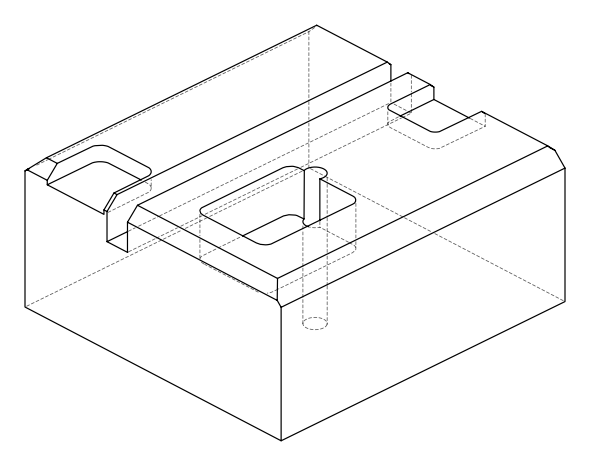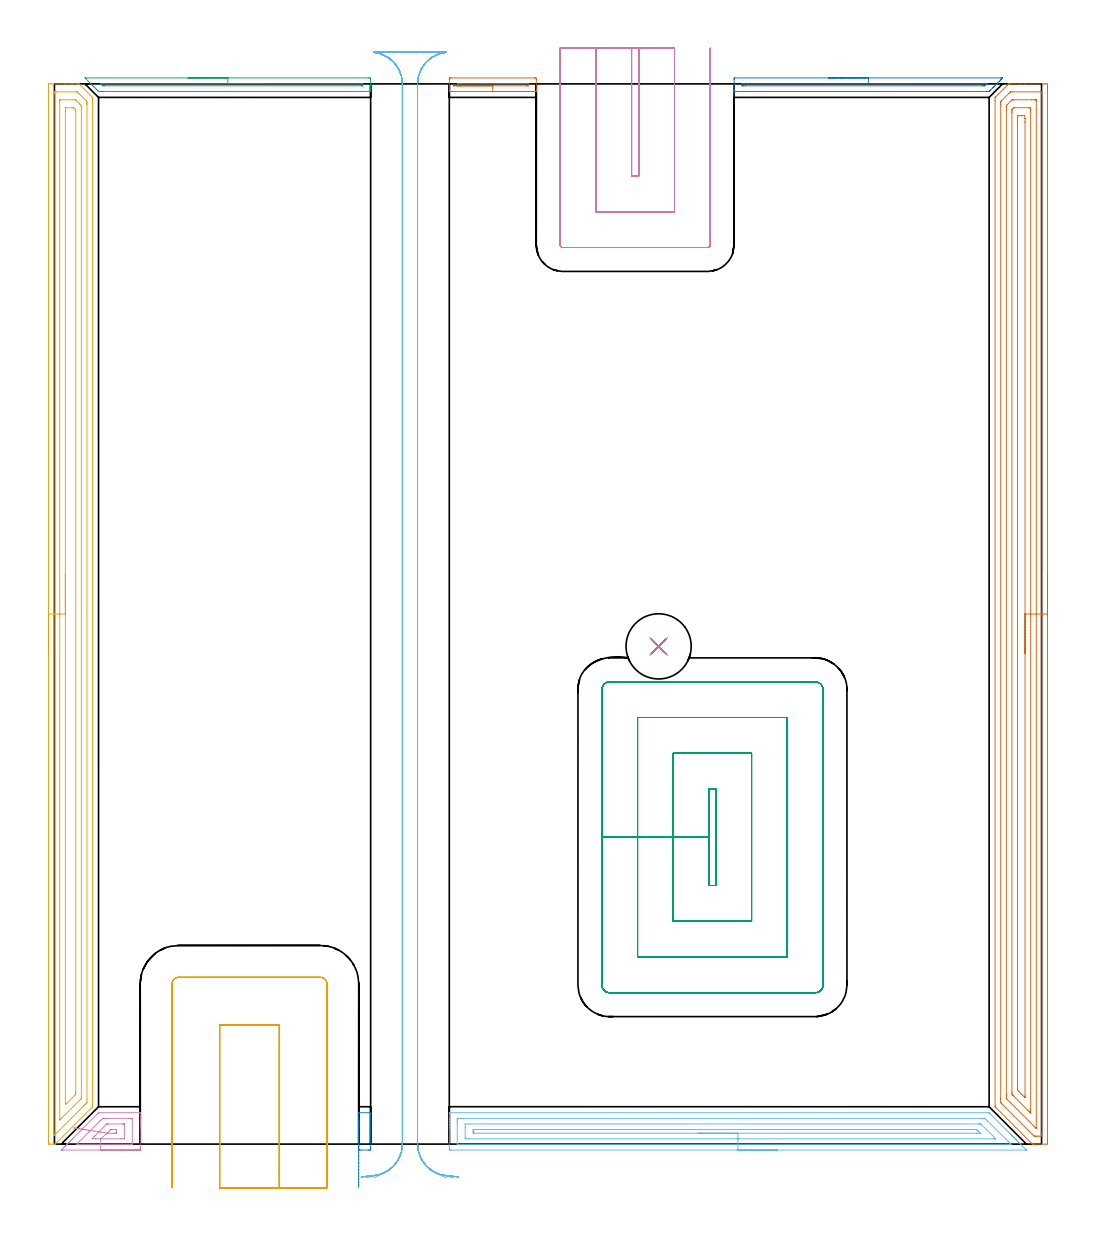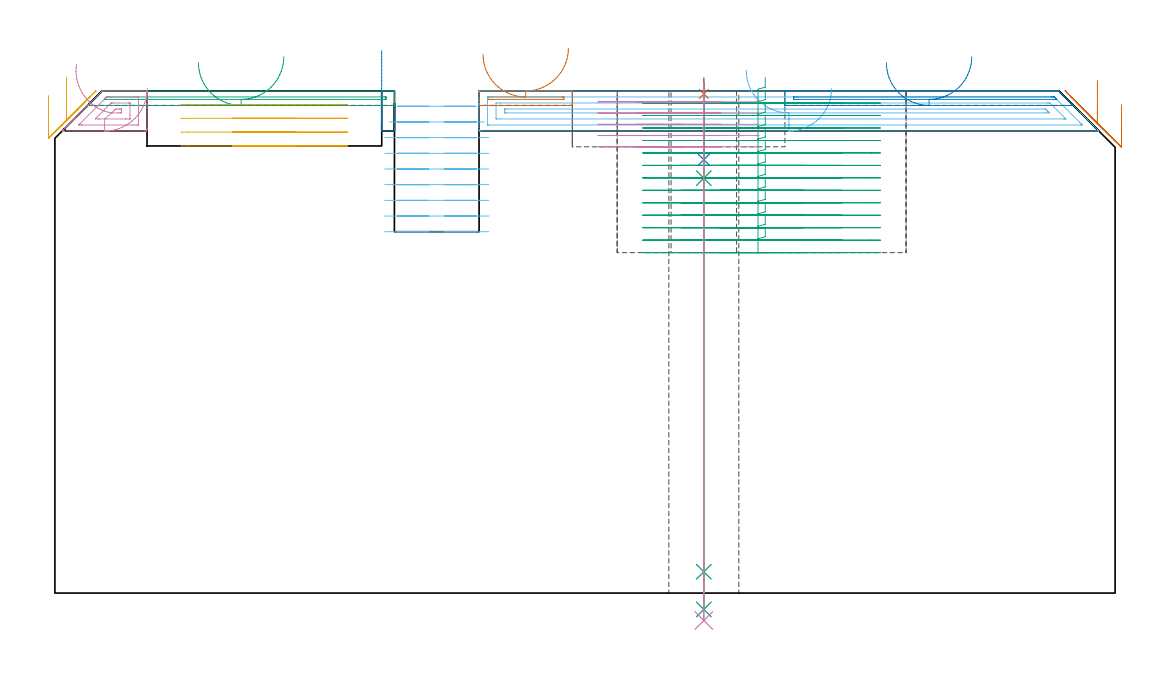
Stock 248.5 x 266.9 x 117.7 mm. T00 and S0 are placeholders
(PLAN: 16 operations, 6 tool changes, 65.3 min)
(1 AREA_MILL | FG_CHAMFER_SURFACE | UGT0205_001 | 0.5 min | 155 mm3)
(2 AREA_MILL_1 | FG_CHAMFER_SURFACE_1 | UGT0205_001 | 0.26 min | 631 mm3)
(3 AREA_MILL_2 | FG_CHAMFER_SURFACE_2 | UGT0205_001 | 1.27 min | 444 mm3)
(4 AREA_MILL_3 | FG_CHAMFER_SURFACE_3 | UGT0205_001 | 0.68 min | 1202 mm3)
(5 AREA_MILL_4 | FG_CHAMFER_SURFACE_4 | UGT0205_001 | 8.67 min | 16068 mm3)
(6 AREA_MILL_5 | FG_CHAMFER_SURFACE_5 | UGT0205_001 | 4.69 min | 6819 mm3)
(7 AREA_MILL_6 | FG_CHAMFER_SURFACE_6 | UGT0205_001 | 10.79 min | 22827 mm3)
(8 AREA_MILL_7 | FG_CHAMFER_SURFACE_7 | UGT0205_001 | 1.2 min | 393 mm3)
(9 MILL_RECTANGULAR_POCKET | POCKET_RECTANGULAR_STRAIGHT | NXT0201_011 | Follow Part, ap 3, ae 75% | 18.51 min | 229639 mm3)
(10 MILL_SLOT | SLOT_PARTIAL_RECTANGULAR | NXT0201_011 | Follow Part, ap 3, ae 75% | 4.04 min | 30498 mm3)
(11 MILL_SLOT_1 | SLOT_PARTIAL_RECTANGULAR_1 | NXT0201_012 | Follow Part, ap 4, ae 75% | 2.46 min | 34465 mm3)
(12 MILL_RECTANGULAR_SLOT | SLOT_RECTANGULAR | NXT0201_012 | Follow Part, ap 4, ae 75% | 11.02 min | 173894 mm3)
(13 SPOT_DRILL | STEP1HOLE | NXT0321_9005460120000 | 0.03 min | 9 mm3)
(14 DRILL_BLIND_HOLE_INTO_CENTER | STEP1HOLE | UGT0301_352 | 0.07 min | 1039 mm3)
(15 GUN_DRILL_THROUGH_HOLE | STEP1HOLE | UGT0307_007 | 0.58 min | 7830 mm3)
(16 DRILL_TO_ENLARGE_THROUGH_HOLE | STEP1HOLE | UGT0301_288 | 0.51 min | 13730 mm3)
(TOOL UGT0205_001 | Chamfer Mill 20 x 3 x 45 deg. | D20 FL50 Z2)
(TOOL NXT0201_011 | ENDMILL 12mm [2P460-1200-NA 1630] | D12 FL38 Z6)
(TOOL NXT0201_012 | ENDMILL 16mm [2P460-1600-NA 1630] | D16 FL38 Z6)
(TOOL NXT0321_9005460120000 | NC Spot Drill, 142deg, 12mm, Carbide, Uncoated | D12 PA142 FL30 Z2)
(TOOL UGT0301_352 | Twist Drill 10.75 mm | D10.75 PA118 FL84 Z2)
(TOOL UGT0307_007 | Gun Drill 10 mm | D10 PA130 FL24 Z1)
(TOOL UGT0301_288 | Twist Drill 16.4 mm | D16.4 PA118 FL125 Z2)
(OP 1 AREA_MILL)
G17 G21 G94 G90
T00 M6
G54
G17 G0 G90 X120.35 Y265. S1061 M3
G43 Z127.7 H0
G94 G1 X120.312 Z126.828 F250.
X120.198 Z125.963
X120.009 Z125.112
X119.747 Z124.28
X119.413 Z123.474
X119.01 Z122.7
X118.542 Z121.964
X118.01 Z121.272
X117.421 Z120.629
X116.778 Z120.04
X116.086 Z119.508
X115.35 Z119.04
X114.576 Z118.637
X113.77 Z118.303
X112.938 Z118.041
X112.086 Z117.852
X111.222 Z117.738
X110.35 Z117.7
X99.809
X99.41 Y265.007 Z117.693
X99.4 Y265.358 Z117.341
Y267.955 Z114.745
X99.401 Y268.015 Z114.685
X99.407 Y268.393 Z114.307
X99.617 Y268.398 Z114.302
X99.809 Y268.4 Z114.3
X120.891
X121.083 Y268.398 Z114.302
X121.292 Y268.393 Z114.307
X121.3 Y268.015 Z114.685
Y265.385 Z117.315
Y265.358 Z117.342
X121.29 Y265.007 Z117.693
X120.891 Y265. Z117.7
X110.35
Y266.414 Z116.286
X102.138
X101.566 Y266.416 Z116.284
X101.409 Y266.418 Z116.282
X101.405 Y266.421 Z116.279
X101.402 Y266.425 Z116.275
X101.541 Y266.979 Z115.721
X101.566 Y266.981 Z115.719
X101.72 Y266.984 Z115.716
X102.291 Y266.986 Z115.714
X102.444
X118.981 Y266.985 Z115.715
X119.134
X119.291 Y266.982 Z115.718
X119.295 Y266.978 Z115.722
X119.299 Y266.974 Z115.726
X119.3 Y266.617 Z116.083
X119.299 Y266.534 Z116.166
X119.297 Y266.479 Z116.221
X119.292 Y266.436 Z116.264
X119.287 Y266.42 Z116.28
X119.276 Y266.419 Z116.281
X119.134 Y266.415 Z116.285
X118.981 Y266.414 Z116.286
X118.828
X110.35
X109.478 Z116.324
X108.614 Z116.438
X107.762 Z116.627
X106.93 Z116.889
X106.124 Z117.223
X105.35 Z117.626
X104.614 Z118.094
X103.922 Z118.625
X103.279 Z119.215
X102.69 Z119.858
X102.158 Z120.55
X101.69 Z121.286
X101.287 Z122.06
X100.953 Z122.866
X100.691 Z123.698
X100.502 Z124.549
X100.388 Z125.414
X100.35 Z126.286
G0 Z127.7
M5
M2
(OP 2 AREA_MILL_1)
G17 G21 G94 G90
T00 M6
G54
G17 G0 G90 X76.6 Y-10.942 S1061 M3
G43 Z127.7 H0
Z112.996
G94 G1 Y-10.299 Z112.406 F250.
Y-9.607 Z111.875
Y-8.871 Z111.406
Y-8.097 Z111.004
Y-7.291 Z110.67
Y-6.459 Z110.407
Y-5.608 Z110.219
Y-4.743 Z110.105
Y-3.871 Z110.067
Y-3. Z110.105
Y-2.135 Z110.219
Y-1.283 Z110.407
Y-0.451 Z110.67
Y0.355 Z111.004
Y1.129 Z111.406
Y1.865 Z111.875
Y2.557 Z112.406
Y3.2 Z112.996
Y4.073 Z113.868
Y5.504 Z115.301
Y6.692 Z116.487
Y7.659 Z117.458
X76.603 Y7.781 Z117.574
X76.61 Y7.898 Z117.688
X76.761 Y7.9 Z117.7
X79.439
X79.59 Y7.898 Z117.688
X79.597 Y7.781 Z117.574
X79.6 Y7.658 Z117.458
Y7.323 Z117.122
Y6.692 Z116.487
Y4.631 Z114.428
Y4.073 Z113.868
Y3.479 Z113.275
Y-0.887 Z108.911
X79.596 Y-1.165 Z108.632
X79.59 Y-1.493 Z108.304
X79.332 Y-1.497 Z108.301
X78.993 Y-1.5 Z108.3
X77.214
X76.651 Y-1.494 Z108.303
X76.61 Y-1.492 Z108.306
X76.6 Y-1.444 Z108.353
Y3.2 Z112.996
Y3.79 Z113.638
Y4.321 Z114.33
Y4.79 Z115.066
Y5.193 Z115.84
Y5.528 Z116.645
Y5.79 Z117.477
Y5.979 Z118.329
Y6.094 Z119.194
Y6.132 Z120.065
Y6.095 Z120.937
Y5.981 Z121.802
Y5.793 Z122.654
Y5.531 Z123.486
Y5.197 Z124.292
Y4.795 Z125.066
Y4.326 Z125.802
Y3.796 Z126.494
Y3.207 Z127.138
G0 Z127.7
M5
M2
(OP 3 AREA_MILL_2)
G17 G21 G94 G90
T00 M6
G54
G17 G0 G90 X33.65 Y268.4 S1061 M3
G43 Z127.7 H0
Z124.3
G94 G1 X33.688 Z123.428 F250.
X33.802 Z122.564
X33.991 Z121.712
X34.253 Z120.88
X34.587 Z120.074
X34.99 Z119.3
X35.458 Z118.564
X35.99 Z117.872
X36.579 Z117.229
X37.222 Z116.64
X37.914 Z116.108
X38.65 Z115.64
X39.424 Z115.237
X40.23 Z114.903
X41.062 Z114.641
X41.913 Z114.452
X42.778 Z114.338
X43.65 Z114.3
X78.97 Y268.399 Z114.301
X79.359 Y268.396
X79.59 Y268.391 Z114.304
X79.6 Y268.015 Z114.68
Y266.62 Z116.076
Y266.262 Z116.433
Y265.545 Z117.154
Y265.314 Z117.385
X79.597 Y265.155 Z117.538
X79.59 Y265.002 Z117.689
X79.417 Y265. Z117.7
X11.906
X11.098 Y265.006 Z117.692
X11.08 Y265.02 Z117.677
X11.012 Y265.087 Z117.611
X10.713 Y265.385 Z117.311
X10.565 Y265.534 Z117.164
X10.427 Y265.672 Z117.026
X10.274 Y265.823 Z116.872
X10.118 Y265.981 Z116.717
X9.997 Y266.102 Z116.596
X9.836 Y266.262 Z116.433
X9.671 Y266.428 Z116.27
X9.567 Y266.532 Z116.166
X7.708 Y268.392 Z114.307
X7.719 Y268.395 Z114.305
X7.883 Y268.4 Z114.3
X43.65
Y266.986 Z115.714
X77.182 Y266.985 Z115.715
X77.339 Y266.984 Z115.716
X77.541 Y266.98 Z115.72
X77.585 Y266.979 Z115.721
X77.591 Y266.952 Z115.748
X77.594 Y266.918 Z115.782
X77.599 Y266.729 Z115.971
X77.597 Y266.495 Z116.205
X77.593 Y266.428 Z116.272
X77.59 Y266.422 Z116.278
X77.581 Y266.419 Z116.281
X77.546 Y266.416 Z116.284
X77.473 Y266.415 Z116.285
X77.182 Y266.414 Z116.286
X12.554 Y266.415 Z116.285
X12.231 Y266.419 Z116.281
X12.154 Y266.421 Z116.279
X12.031 Y266.531 Z116.169
X11.906 Y266.647 Z116.053
X11.644 Y266.915 Z115.785
X11.592 Y266.969 Z115.731
X11.671 Y266.979 Z115.721
X11.906 Y266.983 Z115.717
X12.063 Y266.985 Z115.715
X16.657 Y266.986 Z115.714
X43.65
X44.522 Z115.752
X45.386 Z115.866
X46.238 Z116.055
X47.07 Z116.317
X47.876 Z116.651
X48.65 Z117.054
X49.386 Z117.523
X50.078 Z118.054
X50.721 Z118.643
X51.31 Z119.286
X51.841 Z119.979
X52.31 Z120.714
X52.713 Z121.488
X53.047 Z122.294
X53.309 Z123.126
X53.498 Z123.978
X53.612 Z124.843
X53.65 Z125.714
G0 Z127.7
M5
M2
(OP 4 AREA_MILL_3)
G17 G21 G94 G90
T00 M6
G54
G17 G0 G90 X21.65 Y-1.5 S1061 M3
G43 Z127.7 H0
Z118.3
G94 G1 X21.612 Z117.428 F250.
X21.498 Z116.564
X21.309 Z115.712
X21.047 Z114.88
X20.713 Z114.074
X20.31 Z113.3
X19.842 Z112.564
X19.31 Z111.872
X18.721 Z111.229
X18.078 Z110.64
X17.386 Z110.108
X16.65 Z109.64
X15.876 Z109.237
X15.07 Z108.903
X14.238 Z108.641
X13.386 Z108.452
X12.522 Z108.338
X11.65 Z108.3
X2.082
X1.845 Y-1.498 Z108.302
X1.732 Y-1.495 Z108.305
X1.709 Y-1.492 Z108.306
X1.845 Y-1.355 Z108.444
X2.47 Y-0.729 Z109.069
X2.736 Y-0.463 Z109.335
X2.905 Y-0.292 Z109.502
X3.07 Y-0.129 Z109.669
X3.182 Y-0.017 Z109.781
X3.342 Y0.144 Z109.939
X3.498 Y0.299 Z110.097
X3.628 Y0.429 Z110.226
X3.778 Y0.581 Z110.376
X3.926 Y0.727 Z110.524
X4.073 Y0.874 Z110.672
X4.215 Y1.017 Z110.813
X4.353 Y1.154 Z110.952
X4.519 Y1.32 Z111.118
X4.652 Y1.454 Z111.25
X4.781 Y1.582 Z111.38
X10.786 Y7.586 Z117.386
X11.051 Y7.849 Z117.645
X11.106 Y7.896 Z117.689
X11.204 Y7.9 Z117.7
X21.455
X21.59 Y7.898 Z117.689
X21.597 Y7.794 Z117.586
X21.6 Y7.683 Z117.482
Y6.998 Z116.797
Y6.387 Z116.186
Y5.819 Z115.615
Y5.536 Z115.332
Y4.946 Z114.743
Y4.663 Z114.46
Y4.073 Z113.867
Y-0.871 Z108.926
X21.596 Y-1.165 Z108.632
X21.59 Y-1.493 Z108.304
X21.347 Y-1.497 Z108.302
X21.01 Y-1.5 Z108.3
X11.65
Y-0.086 Z109.714
X6.536
X6.225 Y-0.085 Z109.715
X5.856 Y-0.084 Z109.716
X5.641 Y-0.081 Z109.719
X5.585 Y-0.079 Z109.721
X5.608 Y-0.05 Z109.75
X5.65 Y-0.004 Z109.796
X5.856 Y0.206 Z110.006
X11.469 Y5.819 Z115.619
X11.781 Y6.128 Z115.928
X12.096 Y6.436 Z116.236
X12.153 Y6.479 Z116.279
X12.202 Y6.481 Z116.281
X12.309 Y6.484 Z116.284
X12.987 Y6.486 Z116.286
X13.198
X18.546
X19.227 Y6.485 Z116.285
X19.439 Y6.484 Z116.284
X19.561 Y6.48 Z116.28
X19.585 Y6.479 Z116.279
X19.59 Y6.466 Z116.266
X19.594 Y6.445 Z116.245
X19.599 Y6.328 Z116.128
X19.6 Y0.215 Z110.015
X19.598 Y0.093 Z109.893
X19.595 Y-0.004 Z109.796
X19.59 Y-0.067 Z109.733
X19.582 Y-0.079 Z109.721
X19.566 Y-0.08 Z109.72
X19.227 Y-0.084 Z109.716
X19.016 Y-0.086 Z109.714
X18.335
X11.65
Y1.328 Z111.128
X10.441
X10.313 Y1.329 Z111.129
X9.545 Y1.333 Z111.133
X9.523 Y1.335 Z111.135
X9.494 Y1.383 Z111.183
X9.56 Y1.454 Z111.254
X9.93 Y1.829 Z111.629
X10.313 Y2.214 Z112.014
X12.987 Y4.888 Z114.688
X13.017 Y4.917 Z114.717
X13.047 Y4.946 Z114.746
X13.143 Y5.032 Z114.832
X13.2 Y5.065 Z114.865
X13.367 Y5.068 Z114.868
X13.623 Y5.071 Z114.871
X17.317
X17.444 Y5.069 Z114.869
X17.57 Y5.065 Z114.865
X17.591 Y5.06 Z114.86
X17.595 Y5.037 Z114.837
X17.598 Y4.997 Z114.797
X17.6 Y4.946 Z114.746
Y4.793 Z114.593
Y2.174 Z111.974
X17.597 Y1.454 Z111.254
X17.594 Y1.378 Z111.178
X17.591 Y1.344 Z111.144
X17.566 Y1.334 Z111.134
X17.444 Y1.333 Z111.133
X16.68 Y1.329 Z111.129
X16.553 Y1.328 Z111.128
X11.65
X13.314 Y2.753 Z112.553
X13.333 Y2.777 Z112.577
X13.374 Y2.821 Z112.621
X13.878 Y3.329 Z113.129
X14.135 Y3.578 Z113.378
X14.206 Y3.645 Z113.445
X14.31 Y3.651 Z113.451
X14.77 Y3.655 Z113.455
X15.195 Y3.657 Z113.457
X15.483
X15.53 Y3.656 Z113.456
X15.578 Y3.653 Z113.453
X15.589 Y3.651 Z113.451
X15.593 Y3.636 Z113.436
X15.596 Y3.595 Z113.395
X15.6 Y3.26 Z113.06
X15.599 Y3.2 Z113.
X15.592 Y2.794 Z112.594
X15.59 Y2.75 Z112.55
X15.517 Y2.747 Z112.547
X15.392 Y2.744 Z112.544
X15.236 Y2.743 Z112.543
X14.77
X13.453 Y2.744 Z112.544
X13.376 Y2.746 Z112.546
X13.342 Y2.748 Z112.548
X13.314 Y2.753 Z112.553
X12.469 Y2.886 Z112.725
X11.642 Y3.016 Z112.97
X10.839 Y3.143 Z113.288
X10.067 Y3.264 Z113.675
X9.331 Y3.38 Z114.129
X8.637 Y3.49 Z114.646
X7.99 Y3.592 Z115.222
X7.395 Y3.685 Z115.853
X6.857 Y3.77 Z116.534
X6.379 Y3.845 Z117.261
X5.966 Y3.91 Z118.026
X5.62 Y3.965 Z118.825
X5.344 Y4.008 Z119.652
X5.141 Y4.04 Z120.499
X5.011 Y4.061 Z121.362
X4.956 Y4.07 Z122.233
X4.977 Y4.066 Z123.105
X5.072 Y4.051 Z123.972
G0 Z127.7
M5
M2
(OP 5 AREA_MILL_4)
G17 G21 G94 G90
T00 M6
G54
G17 G0 G90 X-1.5 Y123.45 S1061 M3
G43 Z127.7 H0
Z116.6
G94 G1 Y123.488 Z115.728 F250.
Y123.602 Z114.864
Y123.791 Z114.012
Y124.053 Z113.18
Y124.387 Z112.374
Y124.79 Z111.6
Y125.258 Z110.864
Y125.79 Z110.172
Y126.379 Z109.529
Y127.022 Z108.94
Y127.714 Z108.409
Y128.45 Z107.94
Y129.224 Z107.537
Y130.03 Z107.203
Y130.862 Z106.941
Y131.713 Z106.752
Y132.578 Z106.638
Y133.45 Z106.6
Y266.267
X-1.497 Y266.896
Y266.898 Z106.601
X-0.869 Y266.9 Z107.229
X2.709 Z110.804
X4.126 Z112.223
X4.497 Z112.593
X5.239 Z113.339
X5.839 Z113.938
X5.916 Z114.015
X6.206 Y266.89 Z114.303
X6.286 Y266.813 Z114.384
X6.386 Y266.715 Z114.484
X9.515 Y263.584 Z117.614
X9.594 Y263.503 Z117.692
X9.6 Y262.69 Z117.7
Y9.577
X9.598 Y9.406 Z117.687
X9.476 Y9.275 Z117.574
X0.324 Y0.123 Z108.422
X0.234 Y0.036 Z108.333
X0.192 Y0.002 Z108.288
X-0.083 Y0. Z108.015
X-0.869 Z107.226
X-1.239 Z106.857
X-1.491 Y0.002 Z106.605
X-1.496 Y0.185 Z106.604
X-1.5 Y0.501 Z106.6
Y133.45
X-0.086 Z108.014
X-0.085 Y264.479 Z108.015
X-0.084 Y264.589 Z108.016
X-0.081 Y264.701 Z108.019
X-0.073 Y264.89 Z108.027
X0.026 Y264.892 Z108.126
X0.5 Y264.899 Z108.6
X5.532 Z113.632
X5.644 Y264.896 Z113.744
X5.719 Y264.89 Z113.819
X5.755 Y264.884 Z113.855
X5.779 Y264.862 Z113.879
X6.171 Y264.479 Z114.271
X7.959 Y262.69 Z116.059
X8.074 Y262.571 Z116.174
X8.165 Y262.473 Z116.265
X8.179 Y262.129 Z116.279
X8.184 Y261.907 Z116.284
X8.185 Y261.795 Z116.285
Y11.255
X8.179 Y10.471 Z116.279
X8.166 Y10.428 Z116.266
X8.144 Y10.401 Z116.244
X8.074 Y10.327 Z116.174
X7.7 Y9.951 Z115.8
X7.327 Y9.577 Z115.427
X0.098 Y2.349 Z108.198
X0.026 Y2.28 Z108.126
X-0.051 Y2.211 Z108.049
X-0.08 Y2.191 Z108.02
X-0.082 Y2.236 Z108.018
X-0.084 Y2.31 Z108.016
X-0.085 Y2.421 Z108.015
X-0.086 Y2.533 Z108.014
Y133.45
X1.328 Z109.428
X1.329 Y262.281 Z109.429
X1.33 Y262.69 Z109.43
X1.332 Y262.811 Z109.432
X1.335 Y262.87 Z109.435
X1.339 Y262.89 Z109.439
X1.394 Y262.893 Z109.494
X1.605 Y262.899 Z109.705
X4.497 Z112.597
X5.186 Y262.896 Z113.286
X5.284 Y262.89 Z113.384
X5.391 Y262.798 Z113.491
X5.508 Y262.69 Z113.608
X6.286 Y261.915 Z114.386
X6.405 Y261.795 Z114.505
X6.524 Y261.673 Z114.624
X6.758 Y261.431 Z114.858
X6.764 Y261.317 Z114.864
X6.768 Y260.901 Z114.868
X6.771 Y260.416 Z114.871
Y12.26
X6.769 Y11.776 Z114.869
X6.765 Y11.57 Z114.865
X6.762 Y11.473 Z114.862
X6.662 Y11.365 Z114.762
X6.475 Y11.176 Z114.575
X6.286 Y10.985 Z114.386
X1.814 Y6.515 Z109.914
X1.554 Y6.259 Z109.654
X1.381 Y6.092 Z109.481
X1.335 Y6.063 Z109.435
X1.332 Y6.144 Z109.432
X1.329 Y6.229 Z109.429
Y6.289
X1.328 Y6.485 Z109.428
Y133.45
X2.743 Z110.843
Y260.007
X2.748 Y260.862 Z110.848
X2.749 Y260.886 Z110.849
X2.767 Y260.89 Z110.867
X2.821 Y260.895 Z110.921
X2.933 Y260.898 Z111.033
X4.497 Y260.9 Z112.597
X4.721 Y260.894 Z112.821
X4.831 Y260.89 Z112.931
X4.937 Y260.802 Z113.037
X5.108 Y260.635 Z113.208
X5.291 Y260.451 Z113.391
X5.34 Y260.399 Z113.44
X5.35 Y260.35 Z113.45
X5.357 Y260.007 Z113.457
Y13.154
X5.353 Y12.724 Z113.453
X5.35 Y12.514 Z113.45
X5.247 Y12.404 Z113.347
X5.109 Y12.26 Z113.209
X3.236 Y10.385 Z111.336
X3.013 Y10.167 Z111.113
X2.791 Y9.952 Z110.891
X2.749 Y9.917 Z110.849
X2.743 Y10.471 Z110.843
Y133.45
Y134.322 Z110.881
Y135.186 Z110.995
Y136.038 Z111.183
Y136.87 Z111.446
Y137.676 Z111.78
Y138.45 Z112.182
Y139.186 Z112.651
Y139.878 Z113.182
Y140.521 Z113.772
Y141.11 Z114.415
Y141.641 Z115.107
Y142.11 Z115.843
Y142.513 Z116.617
Y142.847 Z117.422
Y143.109 Z118.254
Y143.298 Z119.106
Y143.412 Z119.971
Y143.45 Z120.843
G0 Z127.7
M5
M2
(OP 6 AREA_MILL_5)
G17 G21 G94 G90
T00 M6
G54
G17 G0 G90 X182.05 Y-1.5 S1061 M3
G43 Z127.7 H0
Z118.3
G94 G1 X182.012 Z117.428 F250.
X181.898 Z116.564
X181.709 Z115.712
X181.447 Z114.88
X181.113 Z114.074
X180.71 Z113.3
X180.242 Z112.564
X179.71 Z111.872
X179.121 Z111.229
X178.478 Z110.64
X177.786 Z110.109
X177.05 Z109.64
X176.276 Z109.237
X175.47 Z108.903
X174.638 Z108.641
X173.786 Z108.452
X172.922 Z108.338
X172.05 Z108.3
X99.969 Y-1.499 Z108.301
X99.632 Y-1.496 Z108.302
X99.41 Y-1.492 Z108.304
X99.4 Y-1.165 Z108.631
Y4.073 Z113.867
Y4.702 Z114.499
Y4.946 Z114.743
Y5.575 Z115.372
Y5.819 Z115.615
Y6.308 Z116.107
Y7.713 Z117.512
X99.403 Y7.809 Z117.601
X99.41 Y7.897 Z117.689
X99.524 Y7.9 Z117.7
X235.232
X235.294 Y7.895 Z117.69
X235.329 Y7.869 Z117.665
X235.507 Y7.693 Z117.492
X240.438 Y2.763 Z112.56
X240.571 Y2.63 Z112.428
X240.738 Y2.463 Z112.261
X240.875 Y2.327 Z112.123
X241.016 Y2.185 Z111.983
X241.166 Y2.035 Z111.833
X241.312 Y1.89 Z111.686
X241.461 Y1.74 Z111.538
X241.595 Y1.606 Z111.404
X241.749 Y1.454 Z111.249
X241.906 Y1.295 Z111.093
X242.023 Y1.178 Z110.976
X242.185 Y1.017 Z110.812
X242.707 Y0.493 Z110.293
X242.944 Y0.257 Z110.055
X243.058 Y0.144 Z109.94
X243.493 Y-0.292 Z109.507
X244.427 Y-1.227 Z108.572
X244.557 Y-1.357 Z108.443
X244.681 Y-1.493 Z108.305
X244.651 Y-1.495 Z108.304
X244.481 Y-1.5 Z108.3
X172.05
Y-0.086 Z109.714
X101.749 Y-0.085 Z109.715
X101.537 Y-0.084 Z109.716
X101.43 Y-0.08 Z109.72
X101.41 Y-0.079 Z109.721
X101.406 Y-0.066 Z109.734
X101.403 Y-0.049 Z109.751
X101.4 Y0.05 Z109.85
Y5.289 Z115.089
X101.402 Y5.819 Z115.619
X101.406 Y6.156 Z115.956
X101.419 Y6.479 Z116.279
X101.749 Y6.483 Z116.283
X101.961 Y6.485 Z116.285
X102.639 Y6.486 Z116.286
X102.85
X233.663 Y6.485 Z116.285
X234.002 Y6.484 Z116.284
X234.172 Y6.481 Z116.281
X234.252 Y6.479 Z116.279
X234.342 Y6.399 Z116.199
X234.929 Y5.819 Z115.619
X240.169 Y0.581 Z110.381
X240.571 Y0.177 Z109.977
X240.777 Y-0.039 Z109.761
X240.814 Y-0.079 Z109.721
X240.744 Y-0.081 Z109.719
X240.571 Y-0.084 Z109.716
X240.36 Y-0.085 Z109.715
X172.05 Y-0.086 Z109.714
Y1.328 Z111.128
X104.419 Y1.329 Z111.129
X103.655 Y1.33 Z111.13
X103.529 Y1.332 Z111.132
X103.411 Y1.335 Z111.135
X103.406 Y1.454 Z111.254
X103.402 Y1.579 Z111.379
X103.4 Y4.199 Z113.999
X103.407 Y4.946 Z114.746
X103.408 Y5.064 Z114.864
X104.419 Y5.071 Z114.871
X232.69
X232.945 Y5.069 Z114.869
X233.115 Y5.065 Z114.865
X233.228 Y5.061 Z114.861
X233.252 Y5.04 Z114.84
X233.352 Y4.946 Z114.746
X233.452 Y4.849 Z114.649
X236.846 Y1.454 Z111.254
X236.947 Y1.352 Z111.152
X236.959 Y1.337 Z111.137
X236.958 Y1.336 Z111.136
X236.939 Y1.334 Z111.134
X236.803 Y1.33 Z111.13
X236.633 Y1.329 Z111.129
X236.377 Y1.328 Z111.128
X172.05
Y2.743 Z112.543
X105.775
X105.502 Y2.744 Z112.544
X105.454 Y2.746 Z112.546
X105.41 Y2.75 Z112.55
X105.407 Y2.817 Z112.617
X105.4 Y3.11 Z112.91
X105.401 Y3.2 Z113.
X105.407 Y3.592 Z113.392
X105.41 Y3.639 Z113.439
X105.42 Y3.651 Z113.451
X105.453 Y3.653 Z113.453
X105.577 Y3.656 Z113.456
X105.733 Y3.657 Z113.457
X106.199
X231.672
X232.097 Y3.656 Z113.456
X232.153 Y3.653 Z113.453
X232.178 Y3.651 Z113.451
X232.264 Y3.575 Z113.375
X232.467 Y3.381 Z113.181
X232.562 Y3.289 Z113.089
X232.651 Y3.2 Z113.
X232.736 Y3.113 Z112.913
X232.893 Y2.947 Z112.747
X233.077 Y2.749 Z112.549
X233.024 Y2.747 Z112.547
X232.562 Y2.744 Z112.544
X232.138 Y2.743 Z112.543
X172.05
X171.178 Z112.581
X170.314 Z112.695
X169.462 Z112.883
X168.63 Z113.146
X167.824 Z113.48
X167.05 Z113.882
X166.314 Z114.351
X165.622 Z114.882
X164.979 Z115.472
X164.39 Z116.115
X163.858 Z116.807
X163.39 Z117.543
X162.987 Z118.316
X162.653 Z119.122
X162.391 Z119.954
X162.202 Z120.806
X162.088 Z121.671
X162.05 Z122.543
G0 Z127.7
M5
M2
(OP 7 AREA_MILL_6)
G17 G21 G94 G90
T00 M6
G54
G17 G0 G90 X250. Y143.45 S1061 M3
G43 Z127.7 H0
Z114.5
G94 G1 Y143.412 Z113.628 F250.
Y143.298 Z112.764
Y143.109 Z111.912
Y142.847 Z111.08
Y142.513 Z110.274
Y142.11 Z109.5
Y141.642 Z108.764
Y141.11 Z108.072
Y140.521 Z107.429
Y139.878 Z106.84
Y139.186 Z106.309
Y138.45 Z105.84
Y137.676 Z105.437
Y136.87 Z105.103
Y136.038 Z104.841
Y135.187 Z104.652
Y134.322 Z104.538
Y133.45 Z104.5
Y1.083
X249.999 Y0.633 Z104.501
X249.995 Y0.194 Z104.503
X249.991 Y0.01 Z104.505
X249.563 Y0. Z104.932
X248.167 Z106.329
X247.802 Z106.693
X247.072 Z107.428
X246.771 Z107.728
X246.406 Z108.088
X246.274 Z108.218
X246.222 Y0.002 Z108.27
X246.188 Y0.01 Z108.305
X246.041 Y0.158 Z108.457
X236.976 Y9.224 Z117.524
X236.804 Y9.406 Z117.689
X236.8 Y9.577 Z117.7
Y262.69
X236.802 Y263.495 Z117.696
X236.803 Y263.501 Z117.694
X236.884 Y263.584 Z117.614
X239.878 Y266.58 Z114.618
X240.014 Y266.715 Z114.484
X240.149 Y266.852 Z114.342
X240.197 Y266.89 Z114.292
X240.243 Y266.9 Z114.247
X240.322 Z114.17
X240.646 Z113.854
X240.909 Z113.591
X241.639 Z112.856
X242.885 Z111.612
X244.28 Z110.215
X249.305 Z105.192
X249.563 Y266.897 Z104.935
X249.992 Y266.89 Z104.506
X249.995 Y266.706 Z104.503
X249.999 Y266.267 Z104.501
X250. Y265.824 Z104.5
Y133.45
X248.586 Z105.914
X248.585 Y2.52 Z105.915
X248.584 Y2.421 Z105.916
X248.579 Y2.033 Z105.921
X248.208 Y2.009 Z106.292
X247.802 Y2.004 Z106.698
X247.336 Y2.001 Z107.164
X246.922 Y2.003 Z107.578
X246.784 Y2.006 Z107.716
X246.675 Y2.01 Z107.825
X246.581 Y2.08 Z107.919
X246.23 Y2.421 Z108.27
X246.041 Y2.609 Z108.459
X245.334 Y3.316 Z109.166
X238.592 Y10.058 Z115.908
X238.387 Y10.265 Z116.113
X238.285 Y10.371 Z116.215
X238.236 Y10.426 Z116.264
X238.221 Y10.45 Z116.279
X238.22 Y10.471 Z116.28
X238.215 Y11.267 Z116.285
X238.214 Y11.365 Z116.286
Y261.795
X238.216 Y262.193 Z116.284
X238.219 Y262.392 Z116.281
X238.221 Y262.439 Z116.279
X238.234 Y262.473 Z116.266
X238.281 Y262.524 Z116.219
X238.441 Y262.69 Z116.059
X240.229 Y264.479 Z114.271
X240.498 Y264.743 Z114.002
X240.587 Y264.827 Z113.913
X240.657 Y264.89 Z113.843
X240.759 Y264.892 Z113.741
X241.226 Y264.899 Z113.274
X248.268 Y264.9 Z106.232
X248.492 Y264.898 Z106.008
X248.527 Y264.896 Z105.973
X248.563 Y264.89 Z105.937
X248.579 Y264.882 Z105.921
X248.58 Y264.854 Z105.92
X248.585 Y264.578 Z105.915
X248.586 Y133.45 Z105.914
X247.172 Z107.328
X247.171 Y4.21 Z107.329
X247.17 Y4.083 Z107.33
X247.167 Y4.021 Z107.333
X247.165 Y4.012 Z107.335
X247.157 Y4.009 Z107.343
X247.119 Y4.01 Z107.381
X246.922 Y4.181 Z107.578
X246.89 Y4.21 Z107.61
X240.628 Y10.471 Z113.872
X239.878 Y11.226 Z114.622
X239.745 Y11.365 Z114.755
X239.635 Y11.497 Z114.865
X239.633 Y11.615 Z114.867
X239.629 Y12.26 Z114.871
Y12.513
Y260.26
X239.63 Y260.901 Z114.87
X239.631 Y261.152 Z114.869
X239.635 Y261.404 Z114.865
X239.729 Y261.518 Z114.771
X239.878 Y261.677 Z114.622
X239.936 Y261.737 Z114.564
X240.89 Y262.69 Z113.61
X241.043 Y262.836 Z113.457
X241.098 Y262.887 Z113.402
X241.225 Y262.892 Z113.275
X241.434 Y262.899 Z113.066
X246.041 Y262.9 Z108.459
X246.716 Y262.899 Z107.784
X246.922 Y262.895 Z107.578
X247.128 Y262.89 Z107.372
X247.165 Y262.879 Z107.335
X247.167 Y262.841 Z107.333
X247.17 Y262.774 Z107.33
X247.171 Y262.69 Z107.329
Y262.436
X247.172 Y133.45 Z107.328
X245.757 Z108.743
Y8.682
X245.755 Y8.078 Z108.745
X245.753 Y7.875 Z108.747
X245.751 Y7.819 Z108.749
X245.636 Y7.925 Z108.864
X245.448 Y8.106 Z109.052
X245.161 Y8.389 Z109.339
X241.289 Y12.26 Z113.211
X241.17 Y12.381 Z113.33
X241.076 Y12.481 Z113.424
X241.049 Y12.512 Z113.451
X241.047 Y12.526 Z113.453
X241.045 Y12.563 Z113.455
X241.043 Y12.865 Z113.457
Y13.154
Y259.718
X241.045 Y260.007 Z113.455
X241.048 Y260.309 Z113.452
X241.05 Y260.381 Z113.45
X241.085 Y260.425 Z113.415
X241.154 Y260.499 Z113.346
X241.316 Y260.663 Z113.184
X241.447 Y260.791 Z113.053
X241.534 Y260.873 Z112.966
X241.64 Y260.9 Z112.86
X245.161 Z109.339
X245.601 Y260.893 Z108.899
X245.71 Y260.89 Z108.79
X245.751 Y260.883 Z108.749
X245.753 Y260.847 Z108.747
X245.755 Y260.753 Z108.745
X245.757 Y260.296 Z108.743
Y260.007
Y133.45
X244.343 Z110.157
Y12.132
X244.341 Y12.005 Z110.159
X244.336 Y11.751 Z110.164
X244.33 Y11.678 Z110.17
X244.318 Y11.687 Z110.182
X244.28 Y11.721 Z110.22
X243.739 Y12.26 Z110.761
X243.4 Y12.599 Z111.1
X242.848 Y13.154 Z111.652
X242.52 Y13.491 Z111.98
X242.464 Y14.049 Z112.036
X242.461 Y14.108 Z112.039
X242.457 Y14.943 Z112.043
Y15.007
Y257.387
X242.461 Y258.218 Z112.039
X242.463 Y258.275 Z112.037
X242.52 Y258.89 Z111.98
X242.732 Y258.896 Z111.768
X243.4 Y258.899 Z111.1
X243.61 Z110.89
X244.28 Y258.89 Z110.22
X244.336 Y258.218 Z110.164
X244.34 Y258.158 Z110.16
X244.343 Y257.323 Z110.157
Y257.26
Y133.45
Y132.578 Z110.195
Y131.714 Z110.309
Y130.862 Z110.498
Y130.03 Z110.76
Y129.224 Z111.094
Y128.45 Z111.497
Y127.714 Z111.965
Y127.022 Z112.496
Y126.379 Z113.086
Y125.79 Z113.729
Y125.259 Z114.421
Y124.79 Z115.157
Y124.387 Z115.931
Y124.053 Z116.737
Y123.791 Z117.569
Y123.602 Z118.42
Y123.488 Z119.285
Y123.45 Z120.157
G0 Z127.7
M5
M2
(OP 8 AREA_MILL_7)
G17 G21 G94 G90
T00 M6
G54
G17 G0 G90 X194.9 Y268.4 S1061 M3
G43 Z127.7 H0
Z124.3
G94 G1 X194.938 Z123.428 F250.
X195.052 Z122.564
X195.241 Z121.712
X195.503 Z120.88
X195.837 Z120.074
X196.24 Z119.3
X196.708 Z118.564
X197.24 Z117.872
X197.829 Z117.229
X198.472 Z116.64
X199.164 Z116.108
X199.9 Z115.64
X200.674 Z115.237
X201.48 Z114.903
X202.312 Z114.641
X203.164 Z114.452
X204.028 Z114.338
X204.9 Z114.3
X238.241
X238.464 Y268.398 Z114.302
X238.68 Y268.394 Z114.305
X238.69 Y268.392 Z114.306
X238.464 Y268.163 Z114.535
X238.317 Y268.015 Z114.682
X238.169 Y267.868 Z114.831
X237.888 Y267.588 Z115.112
X237.44 Y267.138 Z115.559
X236.956 Y266.655 Z116.044
X236.563 Y266.262 Z116.435
X236.394 Y266.094 Z116.605
X236.195 Y265.895 Z116.805
X235.686 Y265.385 Z117.312
X235.507 Y265.207 Z117.493
X235.479 Y265.179 Z117.52
X235.295 Y265.002 Z117.688
X234.62 Y265. Z117.7
X171.188
X171.11 Y265.003 Z117.689
X171.103 Y265.073 Z117.62
X171.1 Y265.152 Z117.546
Y266.791 Z115.907
Y268.015 Z114.682
Y268.188 Z114.509
X171.102 Y268.392 Z114.306
X171.188 Y268.4 Z114.3
X204.9
Y266.986 Z115.714
X233.887
X234.426 Y266.985 Z115.715
X234.62 Y266.983 Z115.717
X234.781 Y266.979 Z115.721
X234.814 Y266.974 Z115.726
X234.801 Y266.959 Z115.741
X234.682 Y266.834 Z115.866
X234.62 Y266.77 Z115.93
X234.361 Y266.518 Z116.182
X234.273 Y266.435 Z116.265
X234.236 Y266.421 Z116.279
X234.166 Y266.419 Z116.281
X234.022 Y266.416 Z116.284
X233.733 Y266.414 Z116.286
X233.578
X173.984
X173.406 Y266.416 Z116.284
X173.248 Y266.417 Z116.283
X173.115 Y266.421 Z116.279
X173.11 Y266.463 Z116.237
X173.103 Y266.561 Z116.139
X173.104 Y266.719 Z115.981
X173.11 Y266.965 Z115.735
X173.124 Y266.98 Z115.72
X173.141 Y266.982 Z115.718
X173.182 Y266.984 Z115.716
X173.352 Y266.986 Z115.714
X173.406
X204.9
X205.772 Z115.752
X206.636 Z115.866
X207.488 Z116.055
X208.32 Z116.317
X209.126 Z116.651
X209.9 Z117.054
X210.636 Z117.523
X211.328 Z118.054
X211.971 Z118.643
X212.56 Z119.286
X213.092 Z119.979
X213.56 Z120.714
X213.963 Z121.488
X214.297 Z122.294
X214.559 Z123.126
X214.748 Z123.978
X214.862 Z124.843
X214.9 Z125.714
G0 Z127.7
M5
M2
(OP 9 MILL_RECTANGULAR_POCKET)
G17 G21 G94 G90
T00 M6
G54
G17 G0 G90 X166.5 Y81.152 S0 M3
G43 Z127.777 H1
Z120.777
G94 G1 Y89.4 Z118.566 F250.
X164.8 Z118.111
Y77.25 Z114.855
Y65.1 F500.
X166.5
Y89.4
X164.8
Y77.25
X155.8
Y56.1
X175.5
Y98.4
X155.8
Y77.25
X146.8
Y47.1
X184.5
Y107.4
X146.8
Y77.25
X137.8
Y40.1
G3 X139.8 Y38.1 R2.
G1 X191.5
G3 X193.5 Y40.1 R2.
G1 Y114.4
G3 X191.5 Y116.4 R2.
G1 X139.8
G3 X137.8 Y114.4 R2.
G1 Y77.25
Y76.25
G0 X166.5 Y81.152 Z117.855
G1 Y89.4 Z115.645 F250.
X164.8 Z115.19
Y77.25 Z111.934
Y65.1 F500.
X166.5
Y89.4
X164.8
Y77.25
X155.8
Y56.1
X175.5
Y98.4
X155.8
Y77.25
X146.8
Y47.1
X184.5
Y107.4
X146.8
Y77.25
X137.8
Y40.1
G3 X139.8 Y38.1 R2.
G1 X191.5
G3 X193.5 Y40.1 R2.
G1 Y114.4
G3 X191.5 Y116.4 R2.
G1 X139.8
G3 X137.8 Y114.4 R2.
G1 Y77.25
Y76.25
G0 X166.5 Y81.152 Z114.934
G1 Y89.4 Z112.724 F250.
X164.8 Z112.268
Y77.25 Z109.013
Y65.1 F500.
X166.5
Y89.4
X164.8
Y77.25
X155.8
Y56.1
X175.5
Y98.4
X155.8
Y77.25
X146.8
Y47.1
X184.5
Y107.4
X146.8
Y77.25
X137.8
Y40.1
G3 X139.8 Y38.1 R2.
G1 X191.5
G3 X193.5 Y40.1 R2.
G1 Y114.4
G3 X191.5 Y116.4 R2.
G1 X139.8
G3 X137.8 Y114.4 R2.
G1 Y77.25
Y76.25
G0 X166.5 Y81.152 Z112.013
G1 Y89.4 Z109.803 F250.
X164.8 Z109.347
Y77.25 Z106.091
Y65.1 F500.
X166.5
Y89.4
X164.8
Y77.25
X155.8
Y56.1
X175.5
Y98.4
X155.8
Y77.25
X146.8
Y47.1
X184.5
Y107.4
X159.769
X146.8
Y77.25
X137.8
Y40.1
G3 X139.8 Y38.1 R2.
G1 X191.5
G3 X193.5 Y40.1 R2.
G1 Y114.4
G3 X191.5 Y116.4 R2.
G1 X139.8
G3 X137.8 Y114.4 R2.
G1 Y77.25
Y76.25
G0 X166.5 Y81.152 Z109.091
G1 Y89.4 Z106.881 F250.
X164.8 Z106.426
Y77.25 Z103.17
Y65.1 F500.
X166.5
Y89.4
X164.8
Y77.25
X155.8
Y56.1
X175.5
Y98.4
X155.8
Y77.25
X146.8
Y47.1
X184.5
Y107.4
X159.769
X146.8
Y77.25
X137.8
Y40.1
G3 X139.8 Y38.1 R2.
G1 X191.5
G3 X193.5 Y40.1 R2.
G1 Y114.4
G3 X191.5 Y116.4 R2.
G1 X139.8
G3 X137.8 Y114.4 R2.
G1 Y77.25
Y76.25
G0 X166.5 Y81.152 Z106.17
G1 Y89.4 Z103.96 F250.
X164.8 Z103.504
Y77.25 Z100.249
Y65.1 F500.
X166.5
Y89.4
X164.8
Y77.25
X155.8
Y56.1
X175.5
Y98.4
X155.8
Y77.25
X146.8
Y47.1
X184.5
Y107.4
X159.769
X146.8
Y77.25
X137.8
Y40.1
G3 X139.8 Y38.1 R2.
G1 X191.5
G3 X193.5 Y40.1 R2.
G1 Y114.4
G3 X191.5 Y116.4 R2.
G1 X139.8
G3 X137.8 Y114.4 R2.
G1 Y77.25
Y76.25
G0 X166.5 Y81.152 Z103.249
G1 Y89.4 Z101.039 F250.
X164.8 Z100.583
Y77.25 Z97.328
Y65.1 F500.
X166.5
Y89.4
X164.8
Y77.25
X155.8
Y56.1
X175.5
Y98.4
X155.8
Y77.25
X146.8
Y47.1
X184.5
Y107.4
X159.769
X146.8
Y77.25
X137.8
Y40.1
G3 X139.8 Y38.1 R2.
G1 X191.5
G3 X193.5 Y40.1 R2.
G1 Y114.4
G3 X191.5 Y116.4 R2.
G1 X139.8
G3 X137.8 Y114.4 R2.
G1 Y77.25
Y76.25
G0 X166.5 Y81.152 Z100.328
G1 Y89.4 Z98.117 F250.
X164.8 Z97.662
Y77.25 Z94.406
Y65.1 F500.
X166.5
Y89.4
X164.8
Y77.25
X155.8
Y56.1
X175.5
Y98.4
X155.8
Y77.25
X146.8
Y47.1
X184.5
Y107.4
X159.769
X146.8
Y77.25
X137.8
Y40.1
G3 X139.8 Y38.1 R2.
G1 X191.5
G3 X193.5 Y40.1 R2.
G1 Y114.4
G3 X191.5 Y116.4 R2.
G1 X139.8
G3 X137.8 Y114.4 R2.
G1 Y77.25
Y76.25
G0 X166.5 Y81.152 Z97.406
G1 Y89.4 Z95.196 F250.
X164.8 Z94.741
Y77.25 Z91.485
Y65.1 F500.
X166.5
Y89.4
X164.8
Y77.25
X155.8
Y56.1
X175.5
Y98.4
X155.8
Y77.25
X146.8
Y47.1
X184.5
Y107.4
X159.769
X146.8
Y77.25
X137.8
Y40.1
G3 X139.8 Y38.1 R2.
G1 X191.5
G3 X193.5 Y40.1 R2.
G1 Y114.4
G3 X191.5 Y116.4 R2.
G1 X139.8
G3 X137.8 Y114.4 R2.
G1 Y77.25
Y76.25
G0 X166.5 Y81.152 Z94.485
G1 Y89.4 Z92.275 F250.
X164.8 Z91.819
Y77.25 Z88.564
Y65.1 F500.
X166.5
Y89.4
X164.8
Y77.25
X155.8
Y56.1
X175.5
Y98.4
X155.8
Y77.25
X146.8
Y47.1
X184.5
Y107.4
X159.769
X146.8
Y77.25
X137.8
Y40.1
G3 X139.8 Y38.1 R2.
G1 X191.5
G3 X193.5 Y40.1 R2.
G1 Y114.4
G3 X191.5 Y116.4 R2.
G1 X139.8
G3 X137.8 Y114.4 R2.
G1 Y77.25
Y76.25
G0 X166.5 Y81.152 Z91.564
G1 Y89.4 Z89.354 F250.
X164.8 Z88.898
Y77.25 Z85.643
Y65.1 F500.
X166.5
Y89.4
X164.8
Y77.25
X155.8
Y56.1
X175.5
Y98.4
X155.8
Y77.25
X146.8
Y47.1
X184.5
Y107.4
X159.769
X146.8
Y77.25
X137.8
Y40.1
G3 X139.8 Y38.1 R2.
G1 X191.5
G3 X193.5 Y40.1 R2.
G1 Y114.4
G3 X191.5 Y116.4 R2.
G1 X139.8
G3 X137.8 Y114.4 R2.
G1 Y77.25
Y76.25
G0 X166.5 Y81.152 Z88.643
G1 Y89.4 Z86.432 F250.
X164.8 Z85.977
Y77.25 Z82.721
Y65.1 F500.
X166.5
Y89.4
X164.8
Y77.25
X155.8
Y56.1
X175.5
Y98.4
X155.8
Y77.25
X146.8
Y47.1
X184.5
Y107.4
X159.769
X146.8
Y77.25
X137.8
Y40.1
G3 X139.8 Y38.1 R2.
G1 X191.5
G3 X193.5 Y40.1 R2.
G1 Y114.4
G3 X191.5 Y116.4 R2.
G1 X139.8
G3 X137.8 Y114.4 R2.
G1 Y77.25
Y76.25
G0 X166.5 Y81.152 Z85.721
G1 Y89.4 Z83.511 F250.
X164.8 Z83.056
Y77.25 Z79.8
Y65.1 F500.
X166.5
Y89.4
X164.8
Y77.25
X155.8
Y56.1
X175.5
Y98.4
X155.8
Y77.25
X146.8
Y47.1
X184.5
Y107.4
X159.769
X146.8
Y77.25
X137.8
Y40.1
G3 X139.8 Y38.1 R2.
G1 X191.5
G3 X193.5 Y40.1 R2.
G1 Y114.4
G3 X191.5 Y116.4 R2.
G1 X139.8
G3 X137.8 Y114.4 R2.
G1 Y77.25
Y76.25
G0 Z127.777
M5
M2
(OP 10 MILL_SLOT)
G17 G21 G94 G90
T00 M6
G54
G17 G0 G90 X145.3 Y275.9 S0 M3
G43 Z127.777 H1
Z115.141
G94 G1 Y272.9 F250.
Y243.7 F500.
X147.1
Y272.9
Y275.9 F250.
X136.3
Y272.9
Y234.7 F500.
X156.1
Y272.9
Y275.9 F250.
X127.3
Y272.9
Y226.4 F500.
G3 X128. Y225.7 R0.7
G1 X164.4
G3 X165.1 Y226.4 R0.7
G1 Y272.9
Y275.9 F250.
G0 X145.3 Z112.506
G1 Y272.9
Y243.7 F500.
X147.1
Y272.9
Y275.9 F250.
X136.3
Y272.9
Y234.7 F500.
X156.1
Y272.9
Y275.9 F250.
X127.3
Y272.9
Y226.4 F500.
G3 X128. Y225.7 R0.7
G1 X164.4
G3 X165.1 Y226.4 R0.7
G1 Y272.9
Y275.9 F250.
G0 X145.3 Z109.871
G1 Y272.9
Y243.7 F500.
X147.1
Y272.9
Y275.9 F250.
X136.3
Y272.9
Y234.7 F500.
X156.1
Y272.9
Y275.9 F250.
X127.3
Y272.9
Y226.4 F500.
G3 X128. Y225.7 R0.7
G1 X164.4
G3 X165.1 Y226.4 R0.7
G1 Y272.9
Y275.9 F250.
G0 X145.3 Z107.235
G1 Y272.9
Y243.7 F500.
X147.1
Y272.9
Y275.9 F250.
X136.3
Y272.9
Y234.7 F500.
X156.1
Y272.9
Y275.9 F250.
X127.3
Y272.9
Y226.4 F500.
G3 X128. Y225.7 R0.7
G1 X164.4
G3 X165.1 Y226.4 R0.7
G1 Y272.9
Y275.9 F250.
G0 X145.3 Z104.6
G1 Y272.9
Y243.7 F500.
X147.1
Y272.9
Y275.9 F250.
X136.3
Y272.9
Y234.7 F500.
X156.1
Y272.9
Y275.9 F250.
X127.3
Y272.9
Y226.4 F500.
G3 X128. Y225.7 R0.7
G1 X164.4
G3 X165.1 Y226.4 R0.7
G1 Y272.9
Y275.9 F250.
G0 Z127.777
M5
M2
(OP 11 MILL_SLOT_1)
G17 G21 G94 G90
T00 M6
G54
G17 G0 G90 X56.6 Y-11. S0 M3
G43 Z127.777 H1
Z114.532
G94 G1 Y-8. F250.
Y30. F500.
X41.6
Y-8.
Y-11. F250.
X68.6
Y-8.
Y40.3 F500.
G3 X66.9 Y42. R1.7
G1 X31.3
G3 X29.6 Y40.3 R1.7
G1 Y-8.
Y-11. F250.
G0 X56.6 Z111.288
G1 Y-8.
Y30. F500.
X41.6
Y-8.
Y-11. F250.
X68.6
Y-8.
Y40.3 F500.
G3 X66.9 Y42. R1.7
G1 X31.3
G3 X29.6 Y40.3 R1.7
G1 Y-8.
Y-11. F250.
G0 X56.6 Z108.044
G1 Y-8.
Y30. F500.
X41.6
Y-8.
Y-11. F250.
X68.6
Y-8.
Y40.3 F500.
G3 X66.9 Y42. R1.7
G1 X31.3
G3 X29.6 Y40.3 R1.7
G1 Y-8.
Y-11. F250.
G0 X56.6 Z104.8
G1 Y-8.
Y30. F500.
X41.6
Y-8.
Y-11. F250.
X68.6
Y-8.
Y40.3 F500.
G3 X66.9 Y42. R1.7
G1 X31.3
G3 X29.6 Y40.3 R1.7
G1 Y-8.
Y-11. F250.
G0 Z127.777
M5
M2
(OP 12 MILL_RECTANGULAR_SLOT)
G17 G21 G94 G90
T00 M6
G54
G17 G0 G90 X98.513 Y-8.498 S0 M3
G43 Z127.777 H1
Z114.101
G94 G1 X95.828 Y-7.158 F250.
G2 X91.4 Y0. R8. F500.
G1 Y266.9
G2 X98.708 Y274.87 R8.
G1 Y274.9
X80.292
Y274.87
G2 X87.6 Y266.9 R8.
G1 Y0.
G2 X83.173 Y-7.158 R8.
G1 X80.489 Y-8.498 F250.
G0 X100.599 Y-8.459 Z110.426
G1 X97.67 Y-7.811
G2 X91.4 Y0. R8. F500.
G1 Y266.9
G2 X98.708 Y274.87 R8.
G1 Y274.9
X80.292
Y274.87
G2 X87.6 Y266.9 R8.
G1 Y0.
G2 X81.33 Y-7.811 R8.
G1 X78.4 Y-8.459 F250.
G0 X101.697 Y-8.23 Z106.751
G1 X98.708 Y-7.97
G2 X91.4 Y0. R8. F500.
G1 Y266.9
G2 X98.708 Y274.87 R8.
G1 Y274.9
X80.292
Y274.87
G2 X87.6 Y266.9 R8.
G1 Y0.
G2 X80.292 Y-7.97 R8.
G1 X77.303 Y-8.23 F250.
G0 X101.697 Z103.076
G1 X98.708 Y-7.97
G2 X91.4 Y0. R8. F500.
G1 Y266.9
G2 X98.708 Y274.87 R8.
G1 Y274.9
X80.292
Y274.87
G2 X87.6 Y266.9 R8.
G1 Y0.
G2 X80.292 Y-7.97 R8.
G1 X77.303 Y-8.23 F250.
G0 X101.697 Z99.401
G1 X98.708 Y-7.97
G2 X91.4 Y0. R8. F500.
G1 Y266.9
G2 X98.708 Y274.87 R8.
G1 Y274.9
X80.292
Y274.87
G2 X87.6 Y266.9 R8.
G1 Y0.
G2 X80.292 Y-7.97 R8.
G1 X77.303 Y-8.23 F250.
G0 X101.697 Z95.726
G1 X98.708 Y-7.97
G2 X91.4 Y0. R8. F500.
G1 Y266.9
G2 X98.708 Y274.87 R8.
G1 Y274.9
X80.292
Y274.87
G2 X87.6 Y266.9 R8.
G1 Y0.
G2 X80.292 Y-7.97 R8.
G1 X77.303 Y-8.23 F250.
G0 X101.697 Z92.05
G1 X98.708 Y-7.97
G2 X91.4 Y0. R8. F500.
G1 Y266.9
G2 X98.708 Y274.87 R8.
G1 Y274.9
X80.292
Y274.87
G2 X87.6 Y266.9 R8.
G1 Y0.
G2 X80.292 Y-7.97 R8.
G1 X77.303 Y-8.23 F250.
G0 X101.697 Z88.375
G1 X98.708 Y-7.97
G2 X91.4 Y0. R8. F500.
G1 Y266.9
G2 X98.708 Y274.87 R8.
G1 Y274.9
X80.292
Y274.87
G2 X87.6 Y266.9 R8.
G1 Y0.
G2 X80.292 Y-7.97 R8.
G1 X77.303 Y-8.23 F250.
G0 X101.697 Z84.7
G1 X98.708 Y-7.97
G2 X91.4 Y0. R8. F500.
G1 Y266.9
G2 X98.708 Y274.87 R8.
G1 Y274.9
X80.292
Y274.87
G2 X87.6 Y266.9 R8.
G1 Y0.
G2 X80.292 Y-7.97 R8.
G1 X77.303 Y-8.23 F250.
G0 Z127.777
M5
M2
(OP 13 SPOT_DRILL)
G17 G21 G94 G90
T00 M6
G54
G17 G0 G90 X152.1 Y125.3 S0 M3
G43 Z127.7 H0
G94 G81 G98 Z116.994 F250. R120.7
G80
M5
M2
(OP 14 DRILL_BLIND_HOLE_INTO_CENTER)
G17 G21 G94 G90
T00 M6
G54
G17 G0 G90 X152.1 Y125.3 S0 M3
G43 Z127.7 H0
G94 G81 G98 Z101.575 F250. R119.7
G80
M5
M2
(OP 15 GUN_DRILL_THROUGH_HOLE)
G17 G21 G94 G90
T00 M6
G54
G17 G0 G90 X152.1 Y125.3 M8
G43 Z127.7 H0
Z115.034
S716 M3
G94 G1 Z97.248 F125. M26
G4 X.084
Z5. F250.
G4 X.084
Z-3.832 F125.
G4 X.084
M5
M9
G0 Z115.034
Z127.7
M2
(OP 16 DRILL_TO_ENLARGE_THROUGH_HOLE)
G17 G21 G94 G90
T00 M6
G54
G17 G0 G90 X152.1 Y125.3 S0 M3
G43 Z127.7 H0
G94 G73 G98 Z-6.427 F250. Q15.516 R119.7
G80
M5
M2
